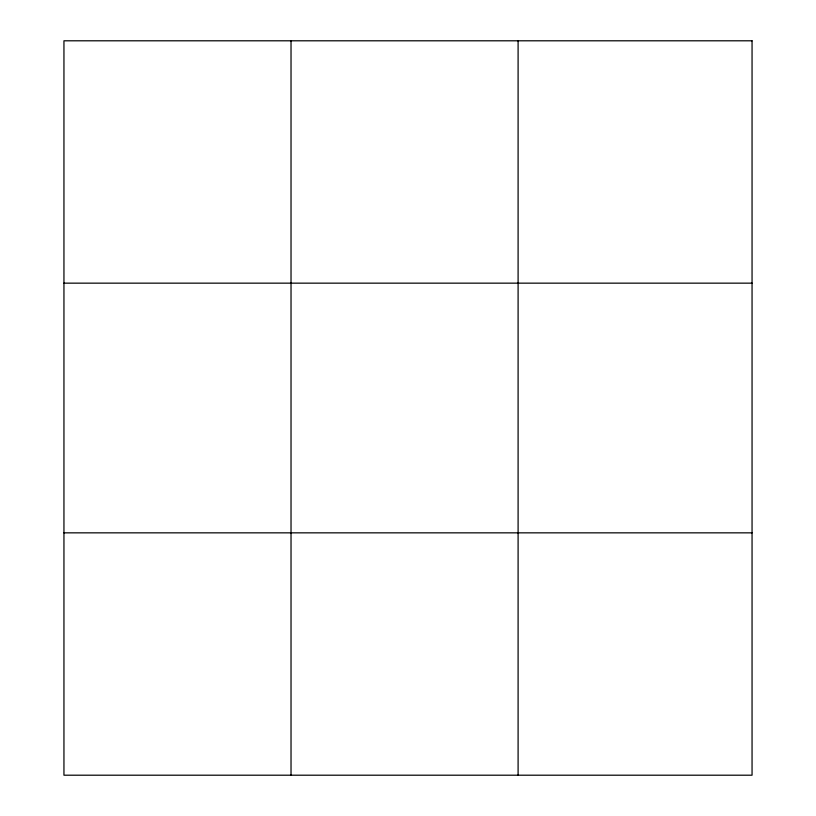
<?xml version="1.0" encoding="UTF-8"?>
<svg xmlns="http://www.w3.org/2000/svg" width="816" height="816" viewBox="0 0 816 816"><rect width="100%" height="100%" fill="white"/><g stroke="black" fill="none" stroke-linecap="round" stroke-linejoin="round"><path stroke-width="1.22" d="M291.026 775.2L291.026 40.8M518.099 775.2L518.099 40.8M63.944 283.152L752.056 283.152M63.944 532.848L752.056 532.848M752.056 40.8L752.056 775.2L63.944 775.2L63.944 40.8L752.056 40.8"/></g></svg>
